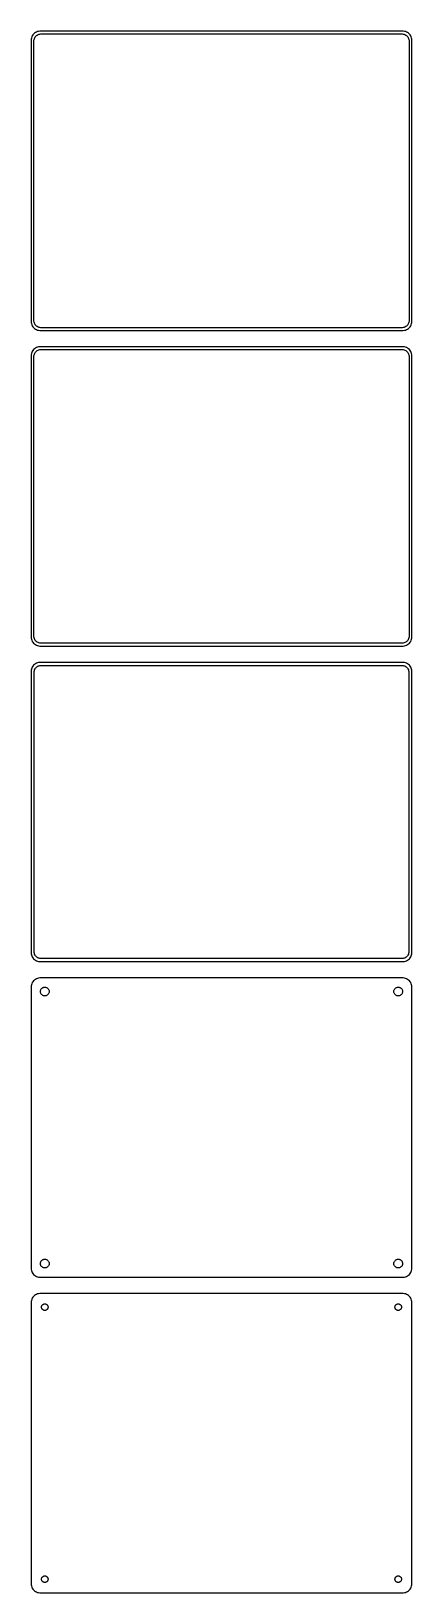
# Model space of a CAD drawing. Header units: metres. Extents: x -105 to 105, y 614 to 1474.
import ezdxf

# ---------------------------------------------------------------- set-up
doc = ezdxf.new("R2010")
doc.units = ezdxf.units.M

msp = doc.modelspace()

# ---------------------------------------------------------------- linework, layer by layer
for p, q in [((-104.045, 1472.44), (-104.382, 1471.91)), ((-103.645, 1472.92), (-104.045, 1472.44)), ((-103.187, 1473.35), (-103.645, 1472.92)), ((-102.679, 1473.72), (-103.187, 1473.35)), ((-102.129, 1474.02), (-102.679, 1473.72)), ((-101.545, 1474.26), (-102.129, 1474.02)), ((-102.05, 1472.08), (-101.643, 1472.38)), ((-101.643, 1472.38), (-101.203, 1472.62)), ((-100.937, 1474.41), (-101.545, 1474.26)), ((-101.203, 1472.62), (-100.736, 1472.8)), ((-100.314, 1474.49), (-100.937, 1474.41)), ((-100.736, 1472.8), (-100.25, 1472.93)), ((100.314, 1474.49), (-100.314, 1474.49)), ((-100.25, 1472.93), (-99.7512, 1472.99)), ((-99.7512, 1472.99), (99.7512, 1472.99)), ((99.7512, 1472.99), (100.25, 1472.93)), ((100.25, 1472.93), (100.736, 1472.8)), ((100.937, 1474.41), (100.314, 1474.49)), ((100.736, 1472.8), (101.203, 1472.62)), ((101.545, 1474.26), (100.937, 1474.41)), ((101.203, 1472.62), (101.643, 1472.38)), ((102.129, 1474.02), (101.545, 1474.26)), ((101.643, 1472.38), (102.05, 1472.08)), ((102.679, 1473.72), (102.129, 1474.02)), ((103.187, 1473.35), (102.679, 1473.72)), ((103.645, 1472.92), (103.187, 1473.35)), ((104.045, 1472.44), (103.645, 1472.92)), ((104.382, 1471.91), (104.045, 1472.44)), ((-104.9, 1470.44), (-105, 1470.44)), ((-105, 1470.44), (-105, 1313.56)), ((-104.843, 1470.74), (-104.9, 1470.44)), ((-104.649, 1471.34), (-104.843, 1470.74)), ((-104.382, 1471.91), (-104.649, 1471.34)), ((-103.5, 1469), (-103.468, 1469.5)), ((-103.5, 1315), (-103.5, 1469)), ((-103.468, 1469.5), (-103.374, 1469.99)), ((-103.374, 1469.99), (-103.219, 1470.47)), ((-103.219, 1470.47), (-103.005, 1470.93)), ((-103.005, 1470.93), (-102.736, 1471.35)), ((-102.736, 1471.35), (-102.416, 1471.74)), ((-102.416, 1471.74), (-102.05, 1472.08)), ((102.05, 1472.08), (102.416, 1471.74)), ((102.416, 1471.74), (102.736, 1471.35)), ((102.736, 1471.35), (103.005, 1470.93)), ((103.005, 1470.93), (103.219, 1470.47)), ((103.219, 1470.47), (103.374, 1469.99)), ((103.374, 1469.99), (103.468, 1469.5)), ((103.468, 1469.5), (103.5, 1469)), ((103.5, 1469), (103.5, 1315)), ((104.649, 1471.34), (104.382, 1471.91)), ((104.843, 1470.74), (104.649, 1471.34)), ((104.961, 1470.13), (104.843, 1470.74)), ((105, 1469.5), (104.961, 1470.13)), ((105, 1314.5), (105, 1469.5)), ((-105, 1313.56), (-104.9, 1313.56)), ((-104.9, 1313.56), (-104.843, 1313.26)), ((-104.843, 1313.26), (-104.649, 1312.66)), ((-104.649, 1312.66), (-104.382, 1312.09)), ((-104.382, 1312.09), (-104.045, 1311.56)), ((-104.045, 1311.56), (-103.645, 1311.08)), ((-103.645, 1311.08), (-103.187, 1310.65)), ((-103.468, 1314.5), (-103.5, 1315)), ((-103.374, 1314.01), (-103.468, 1314.5)), ((-103.219, 1313.53), (-103.374, 1314.01)), ((-103.005, 1313.07), (-103.219, 1313.53)), ((-103.187, 1310.65), (-102.679, 1310.28)), ((-102.736, 1312.65), (-103.005, 1313.07)), ((-102.416, 1312.26), (-102.736, 1312.65)), ((-102.679, 1310.28), (-102.129, 1309.98)), ((-102.05, 1311.92), (-102.416, 1312.26)), ((-102.129, 1309.98), (-101.545, 1309.74)), ((-101.643, 1311.62), (-102.05, 1311.92)), ((-101.203, 1311.38), (-101.643, 1311.62)), ((-101.545, 1309.74), (-100.937, 1309.59)), ((-100.736, 1311.2), (-101.203, 1311.38)), ((-100.937, 1309.59), (-100.314, 1309.51)), ((-100.25, 1311.07), (-100.736, 1311.2)), ((-100.314, 1309.51), (100.314, 1309.51)), ((-99.7512, 1311.01), (-100.25, 1311.07)), ((99.7512, 1311.01), (-99.7512, 1311.01)), ((100.25, 1311.07), (99.7512, 1311.01)), ((100.736, 1311.2), (100.25, 1311.07)), ((100.314, 1309.51), (100.937, 1309.59)), ((101.203, 1311.38), (100.736, 1311.2)), ((100.937, 1309.59), (101.545, 1309.74)), ((101.643, 1311.62), (101.203, 1311.38)), ((101.545, 1309.74), (102.129, 1309.98)), ((102.05, 1311.92), (101.643, 1311.62)), ((102.416, 1312.26), (102.05, 1311.92)), ((102.129, 1309.98), (102.679, 1310.28)), ((102.736, 1312.65), (102.416, 1312.26)), ((102.679, 1310.28), (103.187, 1310.65)), ((103.005, 1313.07), (102.736, 1312.65)), ((103.219, 1313.53), (103.005, 1313.07)), ((103.187, 1310.65), (103.645, 1311.08)), ((103.374, 1314.01), (103.219, 1313.53)), ((103.468, 1314.5), (103.374, 1314.01)), ((103.5, 1315), (103.468, 1314.5)), ((103.645, 1311.08), (104.045, 1311.56)), ((104.045, 1311.56), (104.382, 1312.09)), ((104.382, 1312.09), (104.649, 1312.66)), ((104.649, 1312.66), (104.843, 1313.26)), ((104.843, 1313.26), (104.961, 1313.87)), ((104.961, 1313.87), (105, 1314.5)), ((-101.545, 1300.26), (-102.129, 1300.02)), ((-100.937, 1300.41), (-101.545, 1300.26)), ((-100.314, 1300.49), (-100.937, 1300.41)), ((100.314, 1300.49), (-100.314, 1300.49)), ((100.937, 1300.41), (100.314, 1300.49)), ((101.545, 1300.26), (100.937, 1300.41)), ((102.129, 1300.02), (101.545, 1300.26)), ((-104.961, 1296.13), (-105, 1295.5)), ((-105, 1295.5), (-105, 1140.5)), ((-104.843, 1296.74), (-104.961, 1296.13)), ((-104.649, 1297.34), (-104.843, 1296.74)), ((-104.382, 1297.91), (-104.649, 1297.34)), ((-104.045, 1298.44), (-104.382, 1297.91)), ((-103.645, 1298.92), (-104.045, 1298.44)), ((-103.187, 1299.35), (-103.645, 1298.92)), ((-103.5, 1295), (-103.468, 1295.5)), ((-103.5, 1141), (-103.5, 1295)), ((-103.468, 1295.5), (-103.374, 1295.99)), ((-103.374, 1295.99), (-103.219, 1296.47)), ((-103.219, 1296.47), (-103.005, 1296.93)), ((-102.679, 1299.72), (-103.187, 1299.35)), ((-103.005, 1296.93), (-102.736, 1297.35)), ((-102.736, 1297.35), (-102.416, 1297.74)), ((-102.129, 1300.02), (-102.679, 1299.72)), ((-102.416, 1297.74), (-102.05, 1298.08)), ((-102.05, 1298.08), (-101.643, 1298.38)), ((-101.643, 1298.38), (-101.203, 1298.62)), ((-101.203, 1298.62), (-100.736, 1298.8)), ((-100.736, 1298.8), (-100.25, 1298.93)), ((-100.25, 1298.93), (-99.7512, 1298.99)), ((-99.7512, 1298.99), (99.7512, 1298.99)), ((99.7512, 1298.99), (100.25, 1298.93)), ((100.25, 1298.93), (100.736, 1298.8)), ((100.736, 1298.8), (101.203, 1298.62)), ((101.203, 1298.62), (101.643, 1298.38)), ((101.643, 1298.38), (102.05, 1298.08)), ((102.05, 1298.08), (102.416, 1297.74)), ((102.679, 1299.72), (102.129, 1300.02)), ((102.416, 1297.74), (102.736, 1297.35)), ((103.187, 1299.35), (102.679, 1299.72)), ((102.736, 1297.35), (103.005, 1296.93)), ((103.005, 1296.93), (103.219, 1296.47)), ((103.645, 1298.92), (103.187, 1299.35)), ((103.219, 1296.47), (103.374, 1295.99)), ((103.374, 1295.99), (103.468, 1295.5)), ((103.468, 1295.5), (103.5, 1295)), ((103.5, 1295), (103.5, 1141)), ((104.045, 1298.44), (103.645, 1298.92)), ((104.382, 1297.91), (104.045, 1298.44)), ((104.649, 1297.34), (104.382, 1297.91)), ((104.843, 1296.74), (104.649, 1297.34)), ((104.961, 1296.13), (104.843, 1296.74)), ((105, 1295.5), (104.961, 1296.13)), ((105, 1140.5), (105, 1295.5)), ((-105, 1140.5), (-104.961, 1139.87)), ((-104.961, 1139.87), (-104.843, 1139.26)), ((-104.843, 1139.26), (-104.649, 1138.66)), ((-104.649, 1138.66), (-104.382, 1138.09)), ((-104.382, 1138.09), (-104.045, 1137.56)), ((-104.045, 1137.56), (-103.645, 1137.08)), ((-103.645, 1137.08), (-103.187, 1136.65)), ((-103.468, 1140.5), (-103.5, 1141)), ((-103.374, 1140.01), (-103.468, 1140.5)), ((-103.219, 1139.53), (-103.374, 1140.01)), ((-103.005, 1139.07), (-103.219, 1139.53)), ((-103.187, 1136.65), (-102.679, 1136.28)), ((-102.736, 1138.65), (-103.005, 1139.07)), ((-102.416, 1138.26), (-102.736, 1138.65)), ((-102.05, 1137.92), (-102.416, 1138.26)), ((-101.643, 1137.62), (-102.05, 1137.92)), ((-101.203, 1137.38), (-101.643, 1137.62)), ((-100.736, 1137.2), (-101.203, 1137.38)), ((-100.25, 1137.07), (-100.736, 1137.2)), ((-99.7512, 1137.01), (-100.25, 1137.07)), ((99.7512, 1137.01), (-99.7512, 1137.01)), ((100.25, 1137.07), (99.7512, 1137.01)), ((100.736, 1137.2), (100.25, 1137.07)), ((101.203, 1137.38), (100.736, 1137.2)), ((101.643, 1137.62), (101.203, 1137.38)), ((102.05, 1137.92), (101.643, 1137.62)), ((102.416, 1138.26), (102.05, 1137.92)), ((102.736, 1138.65), (102.416, 1138.26)), ((102.679, 1136.28), (103.187, 1136.65)), ((103.005, 1139.07), (102.736, 1138.65)), ((103.219, 1139.53), (103.005, 1139.07)), ((103.187, 1136.65), (103.645, 1137.08)), ((103.374, 1140.01), (103.219, 1139.53)), ((103.468, 1140.5), (103.374, 1140.01)), ((103.5, 1141), (103.468, 1140.5)), ((103.645, 1137.08), (104.045, 1137.56)), ((104.045, 1137.56), (104.382, 1138.09)), ((104.382, 1138.09), (104.649, 1138.66)), ((104.649, 1138.66), (104.843, 1139.26)), ((104.843, 1139.26), (104.961, 1139.87)), ((104.961, 1139.87), (105, 1140.5)), ((-102.679, 1136.28), (-102.129, 1135.98)), ((-102.129, 1135.98), (-101.545, 1135.74)), ((-101.545, 1135.74), (-100.937, 1135.59)), ((-100.937, 1135.59), (-100.314, 1135.51)), ((-100.314, 1135.51), (100.314, 1135.51)), ((100.314, 1135.51), (100.937, 1135.59)), ((100.937, 1135.59), (101.545, 1135.74)), ((101.545, 1135.74), (102.129, 1135.98)), ((102.129, 1135.98), (102.679, 1136.28)), ((-104.961, 1122.13), (-105, 1121.5)), ((-105, 1121.5), (-105, 966.5)), ((-104.843, 1122.74), (-104.961, 1122.13)), ((-104.649, 1123.34), (-104.843, 1122.74)), ((-104.382, 1123.91), (-104.649, 1123.34)), ((-104.045, 1124.44), (-104.382, 1123.91)), ((-103.645, 1124.92), (-104.045, 1124.44)), ((-103.187, 1125.35), (-103.645, 1124.92)), ((-103.373, 1121), (-103.342, 1121.49)), ((-103.373, 967), (-103.373, 1121)), ((-103.342, 1121.49), (-103.251, 1121.96)), ((-103.251, 1121.96), (-103.101, 1122.43)), ((-102.679, 1125.72), (-103.187, 1125.35)), ((-103.101, 1122.43), (-102.894, 1122.87)), ((-102.894, 1122.87), (-102.633, 1123.28)), ((-102.129, 1126.02), (-102.679, 1125.72)), ((-102.633, 1123.28), (-102.323, 1123.65)), ((-102.323, 1123.65), (-101.969, 1123.98)), ((-101.545, 1126.26), (-102.129, 1126.02)), ((-101.969, 1123.98), (-101.575, 1124.27)), ((-101.575, 1124.27), (-101.149, 1124.5)), ((-100.937, 1126.41), (-101.545, 1126.26)), ((-101.149, 1124.5), (-100.697, 1124.68)), ((-100.314, 1126.49), (-100.937, 1126.41)), ((-100.697, 1124.68), (-100.226, 1124.8)), ((100.314, 1126.49), (-100.314, 1126.49)), ((-100.226, 1124.8), (-99.7432, 1124.86)), ((-99.7432, 1124.86), (99.7432, 1124.86)), ((99.7432, 1124.86), (100.226, 1124.8)), ((100.226, 1124.8), (100.697, 1124.68)), ((100.937, 1126.41), (100.314, 1126.49)), ((100.697, 1124.68), (101.149, 1124.5)), ((101.545, 1126.26), (100.937, 1126.41)), ((101.149, 1124.5), (101.575, 1124.27)), ((102.129, 1126.02), (101.545, 1126.26)), ((101.575, 1124.27), (101.969, 1123.98)), ((101.969, 1123.98), (102.323, 1123.65)), ((102.679, 1125.72), (102.129, 1126.02)), ((102.323, 1123.65), (102.633, 1123.28)), ((102.633, 1123.28), (102.894, 1122.87)), ((103.187, 1125.35), (102.679, 1125.72)), ((102.894, 1122.87), (103.101, 1122.43)), ((103.101, 1122.43), (103.251, 1121.96)), ((103.645, 1124.92), (103.187, 1125.35)), ((103.251, 1121.96), (103.342, 1121.49)), ((103.342, 1121.49), (103.373, 1121)), ((103.373, 1121), (103.373, 967)), ((104.045, 1124.44), (103.645, 1124.92)), ((104.382, 1123.91), (104.045, 1124.44)), ((104.649, 1123.34), (104.382, 1123.91)), ((104.843, 1122.74), (104.649, 1123.34)), ((104.961, 1122.13), (104.843, 1122.74)), ((105, 1121.5), (104.961, 1122.13)), ((105, 966.5), (105, 1121.5)), ((-105, 966.5), (-104.961, 965.873)), ((-104.961, 965.873), (-104.843, 965.257)), ((-104.843, 965.257), (-104.649, 964.659)), ((-104.649, 964.659), (-104.382, 964.091)), ((-103.342, 966.515), (-103.373, 967)), ((-103.251, 966.037), (-103.342, 966.515)), ((-103.101, 965.574), (-103.251, 966.037)), ((-102.894, 965.134), (-103.101, 965.574)), ((-102.633, 964.724), (-102.894, 965.134)), ((-102.323, 964.349), (-102.633, 964.724)), ((-101.969, 964.016), (-102.323, 964.349)), ((102.323, 964.349), (101.969, 964.016)), ((102.633, 964.724), (102.323, 964.349)), ((102.894, 965.134), (102.633, 964.724)), ((103.101, 965.574), (102.894, 965.134)), ((103.251, 966.037), (103.101, 965.574)), ((103.342, 966.515), (103.251, 966.037)), ((103.373, 967), (103.342, 966.515)), ((104.382, 964.091), (104.649, 964.659)), ((104.649, 964.659), (104.843, 965.257)), ((104.843, 965.257), (104.961, 965.873)), ((104.961, 965.873), (105, 966.5)), ((-104.382, 964.091), (-104.045, 963.561)), ((-104.045, 963.561), (-103.645, 963.077)), ((-103.645, 963.077), (-103.187, 962.647)), ((-103.187, 962.647), (-102.679, 962.278)), ((-102.679, 962.278), (-102.129, 961.976)), ((-102.129, 961.976), (-101.545, 961.745)), ((-101.575, 963.73), (-101.969, 964.016)), ((-101.149, 963.496), (-101.575, 963.73)), ((-101.545, 961.745), (-100.937, 961.589)), ((-100.697, 963.317), (-101.149, 963.496)), ((-100.937, 961.589), (-100.314, 961.51)), ((-100.226, 963.196), (-100.697, 963.317)), ((-100.314, 961.51), (100.314, 961.51)), ((-99.7432, 963.135), (-100.226, 963.196)), ((99.7432, 963.135), (-99.7432, 963.135)), ((100.226, 963.196), (99.7432, 963.135)), ((100.697, 963.317), (100.226, 963.196)), ((100.314, 961.51), (100.937, 961.589)), ((101.149, 963.496), (100.697, 963.317)), ((100.937, 961.589), (101.545, 961.745)), ((101.575, 963.73), (101.149, 963.496)), ((101.545, 961.745), (102.129, 961.976)), ((101.969, 964.016), (101.575, 963.73)), ((102.129, 961.976), (102.679, 962.278)), ((102.679, 962.278), (103.187, 962.647)), ((103.187, 962.647), (103.645, 963.077)), ((103.645, 963.077), (104.045, 963.561)), ((104.045, 963.561), (104.382, 964.091)), ((-104.961, 948.127), (-105, 947.5)), ((-105, 947.5), (-105, 792.5)), ((-104.843, 948.743), (-104.961, 948.127)), ((-104.649, 949.341), (-104.843, 948.743)), ((-104.382, 949.909), (-104.649, 949.341)), ((-104.045, 950.439), (-104.382, 949.909)), ((-103.645, 950.923), (-104.045, 950.439)), ((-103.187, 951.353), (-103.645, 950.923)), ((-102.679, 951.722), (-103.187, 951.353)), ((-102.129, 952.024), (-102.679, 951.722)), ((-101.545, 952.255), (-102.129, 952.024)), ((-100.937, 952.411), (-101.545, 952.255)), ((-100.314, 952.49), (-100.937, 952.411)), ((100.314, 952.49), (-100.314, 952.49)), ((-98.786, 947.026), (-98.5219, 947.172)), ((-98.5219, 947.172), (-98.2416, 947.283)), ((-98.2416, 947.283), (-97.9497, 947.357)), ((-97.9497, 947.357), (-97.6507, 947.395)), ((-97.6507, 947.395), (-97.3493, 947.395)), ((-97.3493, 947.395), (-97.0503, 947.357)), ((-97.0503, 947.357), (-96.7584, 947.283)), ((-96.7584, 947.283), (-96.4781, 947.172)), ((-96.4781, 947.172), (-96.214, 947.026)), ((96.214, 947.026), (96.4781, 947.172)), ((96.4781, 947.172), (96.7584, 947.283)), ((96.7584, 947.283), (97.0503, 947.357)), ((97.0503, 947.357), (97.3493, 947.395)), ((97.3493, 947.395), (97.6507, 947.395)), ((97.6507, 947.395), (97.9497, 947.357)), ((97.9497, 947.357), (98.2416, 947.283)), ((98.2416, 947.283), (98.5219, 947.172)), ((98.5219, 947.172), (98.786, 947.026)), ((100.937, 952.411), (100.314, 952.49)), ((101.545, 952.255), (100.937, 952.411)), ((102.129, 952.024), (101.545, 952.255)), ((102.679, 951.722), (102.129, 952.024)), ((103.187, 951.353), (102.679, 951.722)), ((103.645, 950.923), (103.187, 951.353)), ((104.045, 950.439), (103.645, 950.923)), ((104.382, 949.909), (104.045, 950.439)), ((104.649, 949.341), (104.382, 949.909)), ((104.843, 948.743), (104.649, 949.341)), ((104.961, 948.127), (104.843, 948.743)), ((105, 947.5), (104.961, 948.127)), ((105, 792.5), (105, 947.5)), ((-99.9, 945), (-99.8811, 945.301)), ((-99.8811, 944.699), (-99.9, 945)), ((-99.8811, 945.301), (-99.8246, 945.597)), ((-99.8246, 944.403), (-99.8811, 944.699)), ((-99.8246, 945.597), (-99.7315, 945.883)), ((-99.7315, 944.117), (-99.8246, 944.403)), ((-99.7315, 945.883), (-99.6031, 946.156)), ((-99.6031, 943.844), (-99.7315, 944.117)), ((-99.6031, 946.156), (-99.4416, 946.411)), ((-99.4416, 943.589), (-99.6031, 943.844)), ((-99.4416, 946.411), (-99.2495, 946.643)), ((-99.2495, 943.357), (-99.4416, 943.589)), ((-99.2495, 946.643), (-99.0298, 946.849)), ((-99.0298, 943.151), (-99.2495, 943.357)), ((-99.0298, 946.849), (-98.786, 947.026)), ((-98.786, 942.974), (-99.0298, 943.151)), ((-98.5219, 942.828), (-98.786, 942.974)), ((-98.2416, 942.717), (-98.5219, 942.828)), ((-97.9497, 942.643), (-98.2416, 942.717)), ((-97.6507, 942.605), (-97.9497, 942.643)), ((-97.3493, 942.605), (-97.6507, 942.605)), ((-97.0503, 942.643), (-97.3493, 942.605)), ((-96.7584, 942.717), (-97.0503, 942.643)), ((-96.4781, 942.828), (-96.7584, 942.717)), ((-96.214, 942.974), (-96.4781, 942.828)), ((-96.214, 947.026), (-95.9702, 946.849)), ((-95.9702, 943.151), (-96.214, 942.974)), ((-95.9702, 946.849), (-95.7505, 946.643)), ((-95.7505, 943.357), (-95.9702, 943.151)), ((-95.7505, 946.643), (-95.5583, 946.411)), ((-95.5583, 943.589), (-95.7505, 943.357)), ((-95.5583, 946.411), (-95.3969, 946.156)), ((-95.3969, 943.844), (-95.5583, 943.589)), ((-95.3969, 946.156), (-95.2685, 945.883)), ((-95.2685, 944.117), (-95.3969, 943.844)), ((-95.2685, 945.883), (-95.1754, 945.597)), ((-95.1754, 944.403), (-95.2685, 944.117)), ((-95.1754, 945.597), (-95.1189, 945.301)), ((-95.1189, 944.699), (-95.1754, 944.403)), ((-95.1189, 945.301), (-95.1, 945)), ((-95.1, 945), (-95.1189, 944.699)), ((95.1, 945), (95.1189, 945.301)), ((95.1189, 944.699), (95.1, 945)), ((95.1189, 945.301), (95.1754, 945.597)), ((95.1754, 944.403), (95.1189, 944.699)), ((95.1754, 945.597), (95.2685, 945.883)), ((95.2685, 944.117), (95.1754, 944.403)), ((95.2685, 945.883), (95.3969, 946.156)), ((95.3969, 943.844), (95.2685, 944.117)), ((95.3969, 946.156), (95.5583, 946.411)), ((95.5583, 943.589), (95.3969, 943.844)), ((95.5583, 946.411), (95.7505, 946.643)), ((95.7505, 943.357), (95.5583, 943.589)), ((95.7505, 946.643), (95.9702, 946.849)), ((95.9702, 943.151), (95.7505, 943.357)), ((95.9702, 946.849), (96.214, 947.026)), ((96.214, 942.974), (95.9702, 943.151)), ((96.4781, 942.828), (96.214, 942.974)), ((96.7584, 942.717), (96.4781, 942.828)), ((97.0503, 942.643), (96.7584, 942.717)), ((97.3493, 942.605), (97.0503, 942.643)), ((97.6507, 942.605), (97.3493, 942.605)), ((97.9497, 942.643), (97.6507, 942.605)), ((98.2416, 942.717), (97.9497, 942.643)), ((98.5219, 942.828), (98.2416, 942.717)), ((98.786, 942.974), (98.5219, 942.828)), ((98.786, 947.026), (99.0298, 946.849)), ((99.0298, 943.151), (98.786, 942.974)), ((99.0298, 946.849), (99.2495, 946.643)), ((99.2495, 943.357), (99.0298, 943.151)), ((99.2495, 946.643), (99.4416, 946.411)), ((99.4416, 943.589), (99.2495, 943.357)), ((99.4416, 946.411), (99.6031, 946.156)), ((99.6031, 943.844), (99.4416, 943.589)), ((99.6031, 946.156), (99.7315, 945.883)), ((99.7315, 944.117), (99.6031, 943.844)), ((99.7315, 945.883), (99.8246, 945.597)), ((99.8246, 944.403), (99.7315, 944.117)), ((99.8246, 945.597), (99.8811, 945.301)), ((99.8811, 944.699), (99.8246, 944.403)), ((99.8811, 945.301), (99.9, 945)), ((99.9, 945), (99.8811, 944.699)), ((-105, 792.5), (-104.961, 791.873)), ((-99.9, 795), (-99.8811, 795.301)), ((-99.8811, 794.699), (-99.9, 795)), ((-99.8811, 795.301), (-99.8246, 795.597)), ((-99.8246, 794.403), (-99.8811, 794.699)), ((-99.8246, 795.597), (-99.7315, 795.883)), ((-99.7315, 794.117), (-99.8246, 794.403)), ((-99.7315, 795.883), (-99.6031, 796.156)), ((-99.6031, 793.844), (-99.7315, 794.117)), ((-99.6031, 796.156), (-99.4416, 796.411)), ((-99.4416, 793.589), (-99.6031, 793.844)), ((-99.4416, 796.411), (-99.2495, 796.643)), ((-99.2495, 793.357), (-99.4416, 793.589)), ((-99.2495, 796.643), (-99.0298, 796.849)), ((-99.0298, 793.151), (-99.2495, 793.357)), ((-99.0298, 796.849), (-98.786, 797.026)), ((-98.786, 792.974), (-99.0298, 793.151)), ((-98.786, 797.026), (-98.5219, 797.172)), ((-98.5219, 792.828), (-98.786, 792.974)), ((-98.5219, 797.172), (-98.2416, 797.283)), ((-98.2416, 792.717), (-98.5219, 792.828)), ((-98.2416, 797.283), (-97.9497, 797.357)), ((-97.9497, 792.643), (-98.2416, 792.717)), ((-97.9497, 797.357), (-97.6507, 797.395)), ((-97.6507, 792.605), (-97.9497, 792.643)), ((-97.6507, 797.395), (-97.3493, 797.395)), ((-97.3493, 792.605), (-97.6507, 792.605)), ((-97.3493, 797.395), (-97.0503, 797.357)), ((-97.0503, 792.643), (-97.3493, 792.605)), ((-97.0503, 797.357), (-96.7584, 797.283)), ((-96.7584, 792.717), (-97.0503, 792.643)), ((-96.7584, 797.283), (-96.4781, 797.172)), ((-96.4781, 792.828), (-96.7584, 792.717)), ((-96.4781, 797.172), (-96.214, 797.026)), ((-96.214, 792.974), (-96.4781, 792.828)), ((-96.214, 797.026), (-95.9702, 796.849)), ((-95.9702, 793.151), (-96.214, 792.974)), ((-95.9702, 796.849), (-95.7505, 796.643)), ((-95.7505, 793.357), (-95.9702, 793.151)), ((-95.7505, 796.643), (-95.5583, 796.411)), ((-95.5583, 793.589), (-95.7505, 793.357)), ((-95.5583, 796.411), (-95.3969, 796.156)), ((-95.3969, 793.844), (-95.5583, 793.589)), ((-95.3969, 796.156), (-95.2685, 795.883)), ((-95.2685, 794.117), (-95.3969, 793.844)), ((-95.2685, 795.883), (-95.1754, 795.597)), ((-95.1754, 794.403), (-95.2685, 794.117)), ((-95.1754, 795.597), (-95.1189, 795.301)), ((-95.1189, 794.699), (-95.1754, 794.403)), ((-95.1189, 795.301), (-95.1, 795)), ((-95.1, 795), (-95.1189, 794.699)), ((95.1, 795), (95.1189, 795.301)), ((95.1189, 794.699), (95.1, 795)), ((95.1189, 795.301), (95.1754, 795.597)), ((95.1754, 794.403), (95.1189, 794.699)), ((95.1754, 795.597), (95.2685, 795.883)), ((95.2685, 794.117), (95.1754, 794.403)), ((95.2685, 795.883), (95.3969, 796.156)), ((95.3969, 793.844), (95.2685, 794.117)), ((95.3969, 796.156), (95.5583, 796.411)), ((95.5583, 793.589), (95.3969, 793.844)), ((95.5583, 796.411), (95.7505, 796.643)), ((95.7505, 793.357), (95.5583, 793.589)), ((95.7505, 796.643), (95.9702, 796.849)), ((95.9702, 793.151), (95.7505, 793.357)), ((95.9702, 796.849), (96.214, 797.026)), ((96.214, 792.974), (95.9702, 793.151)), ((96.214, 797.026), (96.4781, 797.172)), ((96.4781, 792.828), (96.214, 792.974)), ((96.4781, 797.172), (96.7584, 797.283)), ((96.7584, 792.717), (96.4781, 792.828)), ((96.7584, 797.283), (97.0503, 797.357)), ((97.0503, 792.643), (96.7584, 792.717)), ((97.0503, 797.357), (97.3493, 797.395)), ((97.3493, 792.605), (97.0503, 792.643)), ((97.3493, 797.395), (97.6507, 797.395)), ((97.6507, 792.605), (97.3493, 792.605)), ((97.6507, 797.395), (97.9497, 797.357)), ((97.9497, 792.643), (97.6507, 792.605)), ((97.9497, 797.357), (98.2416, 797.283)), ((98.2416, 792.717), (97.9497, 792.643)), ((98.2416, 797.283), (98.5219, 797.172)), ((98.5219, 792.828), (98.2416, 792.717)), ((98.5219, 797.172), (98.786, 797.026)), ((98.786, 792.974), (98.5219, 792.828)), ((98.786, 797.026), (99.0298, 796.849)), ((99.0298, 793.151), (98.786, 792.974)), ((99.0298, 796.849), (99.2495, 796.643)), ((99.2495, 793.357), (99.0298, 793.151)), ((99.2495, 796.643), (99.4416, 796.411)), ((99.4416, 793.589), (99.2495, 793.357)), ((99.4416, 796.411), (99.6031, 796.156)), ((99.6031, 793.844), (99.4416, 793.589)), ((99.6031, 796.156), (99.7315, 795.883)), ((99.7315, 794.117), (99.6031, 793.844)), ((99.7315, 795.883), (99.8246, 795.597)), ((99.8246, 794.403), (99.7315, 794.117)), ((99.8246, 795.597), (99.8811, 795.301)), ((99.8811, 794.699), (99.8246, 794.403)), ((99.8811, 795.301), (99.9, 795)), ((99.9, 795), (99.8811, 794.699)), ((104.961, 791.873), (105, 792.5)), ((-104.961, 791.873), (-104.843, 791.257)), ((-104.843, 791.257), (-104.649, 790.659)), ((-104.649, 790.659), (-104.382, 790.091)), ((-104.382, 790.091), (-104.045, 789.561)), ((-104.045, 789.561), (-103.645, 789.077)), ((-103.645, 789.077), (-103.187, 788.647)), ((-103.187, 788.647), (-102.679, 788.278)), ((-102.679, 788.278), (-102.129, 787.976)), ((-102.129, 787.976), (-101.545, 787.745)), ((-101.545, 787.745), (-100.937, 787.589)), ((-100.937, 787.589), (-100.314, 787.51)), ((-100.314, 787.51), (100.314, 787.51)), ((100.314, 787.51), (100.937, 787.589)), ((100.937, 787.589), (101.545, 787.745)), ((101.545, 787.745), (102.129, 787.976)), ((102.129, 787.976), (102.679, 788.278)), ((102.679, 788.278), (103.187, 788.647)), ((103.187, 788.647), (103.645, 789.077)), ((103.645, 789.077), (104.045, 789.561)), ((104.045, 789.561), (104.382, 790.091)), ((104.382, 790.091), (104.649, 790.659)), ((104.649, 790.659), (104.843, 791.257)), ((104.843, 791.257), (104.961, 791.873)), ((-104.649, 775.341), (-104.843, 774.743)), ((-104.382, 775.909), (-104.649, 775.341)), ((-104.045, 776.439), (-104.382, 775.909)), ((-103.645, 776.923), (-104.045, 776.439)), ((-103.187, 777.353), (-103.645, 776.923)), ((-102.679, 777.722), (-103.187, 777.353)), ((-102.129, 778.024), (-102.679, 777.722)), ((-101.545, 778.255), (-102.129, 778.024)), ((-100.937, 778.411), (-101.545, 778.255)), ((-100.314, 778.49), (-100.937, 778.411)), ((100.314, 778.49), (-100.314, 778.49)), ((100.937, 778.411), (100.314, 778.49)), ((101.545, 778.255), (100.937, 778.411)), ((102.129, 778.024), (101.545, 778.255)), ((102.679, 777.722), (102.129, 778.024)), ((103.187, 777.353), (102.679, 777.722)), ((103.645, 776.923), (103.187, 777.353)), ((104.045, 776.439), (103.645, 776.923)), ((104.382, 775.909), (104.045, 776.439)), ((104.649, 775.341), (104.382, 775.909)), ((104.843, 774.743), (104.649, 775.341)), ((-104.961, 774.127), (-105, 773.5)), ((-105, 773.5), (-105, 618.5)), ((-104.843, 774.743), (-104.961, 774.127)), ((-99.3, 771), (-99.2858, 771.226)), ((-99.2858, 770.774), (-99.3, 771)), ((-99.2858, 771.226), (-99.2434, 771.448)), ((-99.2434, 770.552), (-99.2858, 770.774)), ((-99.2434, 771.448), (-99.1736, 771.663)), ((-99.1736, 770.337), (-99.2434, 770.552)), ((-99.1736, 771.663), (-99.0773, 771.867)), ((-99.0773, 770.133), (-99.1736, 770.337)), ((-99.0773, 771.867), (-98.9562, 772.058)), ((-98.9562, 769.942), (-99.0773, 770.133)), ((-98.9562, 772.058), (-98.8121, 772.232)), ((-98.8121, 769.768), (-98.9562, 769.942)), ((-98.8121, 772.232), (-98.6474, 772.387)), ((-98.6474, 769.613), (-98.8121, 769.768)), ((-98.6474, 772.387), (-98.4645, 772.52)), ((-98.4645, 769.48), (-98.6474, 769.613)), ((-98.4645, 772.52), (-98.2664, 772.629)), ((-98.2664, 769.371), (-98.4645, 769.48)), ((-98.2664, 772.629), (-98.0562, 772.712)), ((-98.0562, 769.288), (-98.2664, 769.371)), ((-98.0562, 772.712), (-97.8373, 772.768)), ((-97.8373, 769.232), (-98.0562, 769.288)), ((-97.8373, 772.768), (-97.613, 772.796)), ((-97.613, 769.204), (-97.8373, 769.232)), ((-97.613, 772.796), (-97.387, 772.796)), ((-97.387, 769.204), (-97.613, 769.204)), ((-97.387, 772.796), (-97.1627, 772.768)), ((-97.1627, 769.232), (-97.387, 769.204)), ((-97.1627, 772.768), (-96.9438, 772.712)), ((-96.9438, 769.288), (-97.1627, 769.232)), ((-96.9438, 772.712), (-96.7336, 772.629)), ((-96.7336, 769.371), (-96.9438, 769.288)), ((-96.7336, 772.629), (-96.5355, 772.52)), ((-96.5355, 769.48), (-96.7336, 769.371)), ((-96.5355, 772.52), (-96.3526, 772.387)), ((-96.3526, 769.613), (-96.5355, 769.48)), ((-96.3526, 772.387), (-96.1879, 772.232)), ((-96.1879, 769.768), (-96.3526, 769.613)), ((-96.1879, 772.232), (-96.0438, 772.058)), ((-96.0438, 769.942), (-96.1879, 769.768)), ((-96.0438, 772.058), (-95.9226, 771.867)), ((-95.9226, 770.133), (-96.0438, 769.942)), ((-95.9226, 771.867), (-95.8264, 771.663)), ((-95.8264, 770.337), (-95.9226, 770.133)), ((-95.8264, 771.663), (-95.7565, 771.448)), ((-95.7565, 770.552), (-95.8264, 770.337)), ((-95.7565, 771.448), (-95.7142, 771.226)), ((-95.7142, 770.774), (-95.7565, 770.552)), ((-95.7142, 771.226), (-95.7, 771)), ((-95.7, 771), (-95.7142, 770.774)), ((95.7, 771), (95.7142, 771.226)), ((95.7142, 770.774), (95.7, 771)), ((95.7142, 771.226), (95.7565, 771.448)), ((95.7565, 770.552), (95.7142, 770.774)), ((95.7565, 771.448), (95.8264, 771.663)), ((95.8264, 770.337), (95.7565, 770.552)), ((95.8264, 771.663), (95.9226, 771.867)), ((95.9226, 770.133), (95.8264, 770.337)), ((95.9226, 771.867), (96.0438, 772.058)), ((96.0438, 769.942), (95.9226, 770.133)), ((96.0438, 772.058), (96.1879, 772.232)), ((96.1879, 769.768), (96.0438, 769.942)), ((96.1879, 772.232), (96.3526, 772.387)), ((96.3526, 769.613), (96.1879, 769.768)), ((96.3526, 772.387), (96.5355, 772.52)), ((96.5355, 769.48), (96.3526, 769.613)), ((96.5355, 772.52), (96.7336, 772.629)), ((96.7336, 769.371), (96.5355, 769.48)), ((96.7336, 772.629), (96.9438, 772.712)), ((96.9438, 769.288), (96.7336, 769.371)), ((96.9438, 772.712), (97.1627, 772.768)), ((97.1627, 769.232), (96.9438, 769.288)), ((97.1627, 772.768), (97.387, 772.796)), ((97.387, 769.204), (97.1627, 769.232)), ((97.387, 772.796), (97.613, 772.796)), ((97.613, 769.204), (97.387, 769.204)), ((97.613, 772.796), (97.8373, 772.768)), ((97.8373, 769.232), (97.613, 769.204)), ((97.8373, 772.768), (98.0562, 772.712)), ((98.0562, 769.288), (97.8373, 769.232)), ((98.0562, 772.712), (98.2664, 772.629)), ((98.2664, 769.371), (98.0562, 769.288)), ((98.2664, 772.629), (98.4645, 772.52)), ((98.4645, 769.48), (98.2664, 769.371)), ((98.4645, 772.52), (98.6474, 772.387)), ((98.6474, 769.613), (98.4645, 769.48)), ((98.6474, 772.387), (98.8121, 772.232)), ((98.8121, 769.768), (98.6474, 769.613)), ((98.8121, 772.232), (98.9562, 772.058)), ((98.9562, 769.942), (98.8121, 769.768)), ((98.9562, 772.058), (99.0773, 771.867)), ((99.0773, 770.133), (98.9562, 769.942)), ((99.0773, 771.867), (99.1736, 771.663)), ((99.1736, 770.337), (99.0773, 770.133)), ((99.1736, 771.663), (99.2434, 771.448)), ((99.2434, 770.552), (99.1736, 770.337)), ((99.2434, 771.448), (99.2858, 771.226)), ((99.2858, 770.774), (99.2434, 770.552)), ((99.2858, 771.226), (99.3, 771)), ((99.3, 771), (99.2858, 770.774)), ((104.961, 774.127), (104.843, 774.743)), ((105, 773.5), (104.961, 774.127)), ((105, 618.5), (105, 773.5)), ((-99.3, 621), (-99.2858, 621.226)), ((-99.2858, 620.774), (-99.3, 621)), ((-99.2858, 621.226), (-99.2434, 621.448)), ((-99.2434, 620.552), (-99.2858, 620.774)), ((-99.2434, 621.448), (-99.1736, 621.663)), ((-99.1736, 620.337), (-99.2434, 620.552)), ((-99.1736, 621.663), (-99.0773, 621.867)), ((-99.0773, 620.133), (-99.1736, 620.337)), ((-99.0773, 621.867), (-98.9562, 622.058)), ((-98.9562, 619.942), (-99.0773, 620.133)), ((-98.9562, 622.058), (-98.8121, 622.232)), ((-98.8121, 619.768), (-98.9562, 619.942)), ((-98.8121, 622.232), (-98.6474, 622.387)), ((-98.6474, 622.387), (-98.4645, 622.52)), ((-98.4645, 622.52), (-98.2664, 622.629)), ((-98.2664, 622.629), (-98.0562, 622.712)), ((-98.0562, 622.712), (-97.8373, 622.768)), ((-97.8373, 622.768), (-97.613, 622.796)), ((-97.613, 622.796), (-97.387, 622.796)), ((-97.387, 622.796), (-97.1627, 622.768)), ((-97.1627, 622.768), (-96.9438, 622.712)), ((-96.9438, 622.712), (-96.7336, 622.629)), ((-96.7336, 622.629), (-96.5355, 622.52)), ((-96.5355, 622.52), (-96.3526, 622.387)), ((-96.3526, 622.387), (-96.1879, 622.232)), ((-96.1879, 622.232), (-96.0438, 622.058)), ((-96.0438, 619.942), (-96.1879, 619.768)), ((-96.0438, 622.058), (-95.9226, 621.867)), ((-95.9226, 620.133), (-96.0438, 619.942)), ((-95.9226, 621.867), (-95.8264, 621.663)), ((-95.8264, 620.337), (-95.9226, 620.133)), ((-95.8264, 621.663), (-95.7565, 621.448)), ((-95.7565, 620.552), (-95.8264, 620.337)), ((-95.7565, 621.448), (-95.7142, 621.226)), ((-95.7142, 620.774), (-95.7565, 620.552)), ((-95.7142, 621.226), (-95.7, 621)), ((-95.7, 621), (-95.7142, 620.774)), ((95.7, 621), (95.7142, 621.226)), ((95.7142, 620.774), (95.7, 621)), ((95.7142, 621.226), (95.7565, 621.448)), ((95.7565, 620.552), (95.7142, 620.774)), ((95.7565, 621.448), (95.8264, 621.663)), ((95.8264, 620.337), (95.7565, 620.552)), ((95.8264, 621.663), (95.9226, 621.867)), ((95.9226, 620.133), (95.8264, 620.337)), ((95.9226, 621.867), (96.0438, 622.058)), ((96.0438, 619.942), (95.9226, 620.133)), ((96.0438, 622.058), (96.1879, 622.232)), ((96.1879, 619.768), (96.0438, 619.942)), ((96.1879, 622.232), (96.3526, 622.387)), ((96.3526, 622.387), (96.5355, 622.52)), ((96.5355, 622.52), (96.7336, 622.629)), ((96.7336, 622.629), (96.9438, 622.712)), ((96.9438, 622.712), (97.1627, 622.768)), ((97.1627, 622.768), (97.387, 622.796)), ((97.387, 622.796), (97.613, 622.796)), ((97.613, 622.796), (97.8373, 622.768)), ((97.8373, 622.768), (98.0562, 622.712)), ((98.0562, 622.712), (98.2664, 622.629)), ((98.2664, 622.629), (98.4645, 622.52)), ((98.4645, 622.52), (98.6474, 622.387)), ((98.6474, 622.387), (98.8121, 622.232)), ((98.8121, 622.232), (98.9562, 622.058)), ((98.9562, 619.942), (98.8121, 619.768)), ((98.9562, 622.058), (99.0773, 621.867)), ((99.0773, 620.133), (98.9562, 619.942)), ((99.0773, 621.867), (99.1736, 621.663)), ((99.1736, 620.337), (99.0773, 620.133)), ((99.1736, 621.663), (99.2434, 621.448)), ((99.2434, 620.552), (99.1736, 620.337)), ((99.2434, 621.448), (99.2858, 621.226)), ((99.2858, 620.774), (99.2434, 620.552)), ((99.2858, 621.226), (99.3, 621)), ((99.3, 621), (99.2858, 620.774)), ((-105, 618.5), (-104.961, 617.873)), ((-104.961, 617.873), (-104.843, 617.257)), ((-104.843, 617.257), (-104.649, 616.659)), ((-104.649, 616.659), (-104.382, 616.091)), ((-104.382, 616.091), (-104.045, 615.561)), ((-104.045, 615.561), (-103.645, 615.077)), ((-103.645, 615.077), (-103.187, 614.647)), ((-103.187, 614.647), (-102.679, 614.278)), ((-102.679, 614.278), (-102.129, 613.976)), ((-102.129, 613.976), (-101.545, 613.745)), ((-101.545, 613.745), (-100.937, 613.589)), ((-100.937, 613.589), (-100.314, 613.51)), ((-100.314, 613.51), (100.314, 613.51)), ((-98.6474, 619.613), (-98.8121, 619.768)), ((-98.4645, 619.48), (-98.6474, 619.613)), ((-98.2664, 619.371), (-98.4645, 619.48)), ((-98.0562, 619.288), (-98.2664, 619.371)), ((-97.8373, 619.232), (-98.0562, 619.288)), ((-97.613, 619.204), (-97.8373, 619.232)), ((-97.387, 619.204), (-97.613, 619.204)), ((-97.1627, 619.232), (-97.387, 619.204)), ((-96.9438, 619.288), (-97.1627, 619.232)), ((-96.7336, 619.371), (-96.9438, 619.288)), ((-96.5355, 619.48), (-96.7336, 619.371)), ((-96.3526, 619.613), (-96.5355, 619.48)), ((-96.1879, 619.768), (-96.3526, 619.613)), ((96.3526, 619.613), (96.1879, 619.768)), ((96.5355, 619.48), (96.3526, 619.613)), ((96.7336, 619.371), (96.5355, 619.48)), ((96.9438, 619.288), (96.7336, 619.371)), ((97.1627, 619.232), (96.9438, 619.288)), ((97.387, 619.204), (97.1627, 619.232)), ((97.613, 619.204), (97.387, 619.204)), ((97.8373, 619.232), (97.613, 619.204)), ((98.0562, 619.288), (97.8373, 619.232)), ((98.2664, 619.371), (98.0562, 619.288)), ((98.4645, 619.48), (98.2664, 619.371)), ((98.6474, 619.613), (98.4645, 619.48)), ((98.8121, 619.768), (98.6474, 619.613)), ((100.314, 613.51), (100.937, 613.589)), ((100.937, 613.589), (101.545, 613.745)), ((101.545, 613.745), (102.129, 613.976)), ((102.129, 613.976), (102.679, 614.278)), ((102.679, 614.278), (103.187, 614.647)), ((103.187, 614.647), (103.645, 615.077)), ((103.645, 615.077), (104.045, 615.561)), ((104.045, 615.561), (104.382, 616.091)), ((104.382, 616.091), (104.649, 616.659)), ((104.649, 616.659), (104.843, 617.257)), ((104.843, 617.257), (104.961, 617.873)), ((104.961, 617.873), (105, 618.5))]:
    msp.add_line(p, q)

doc.saveas('drawing.dxf')
